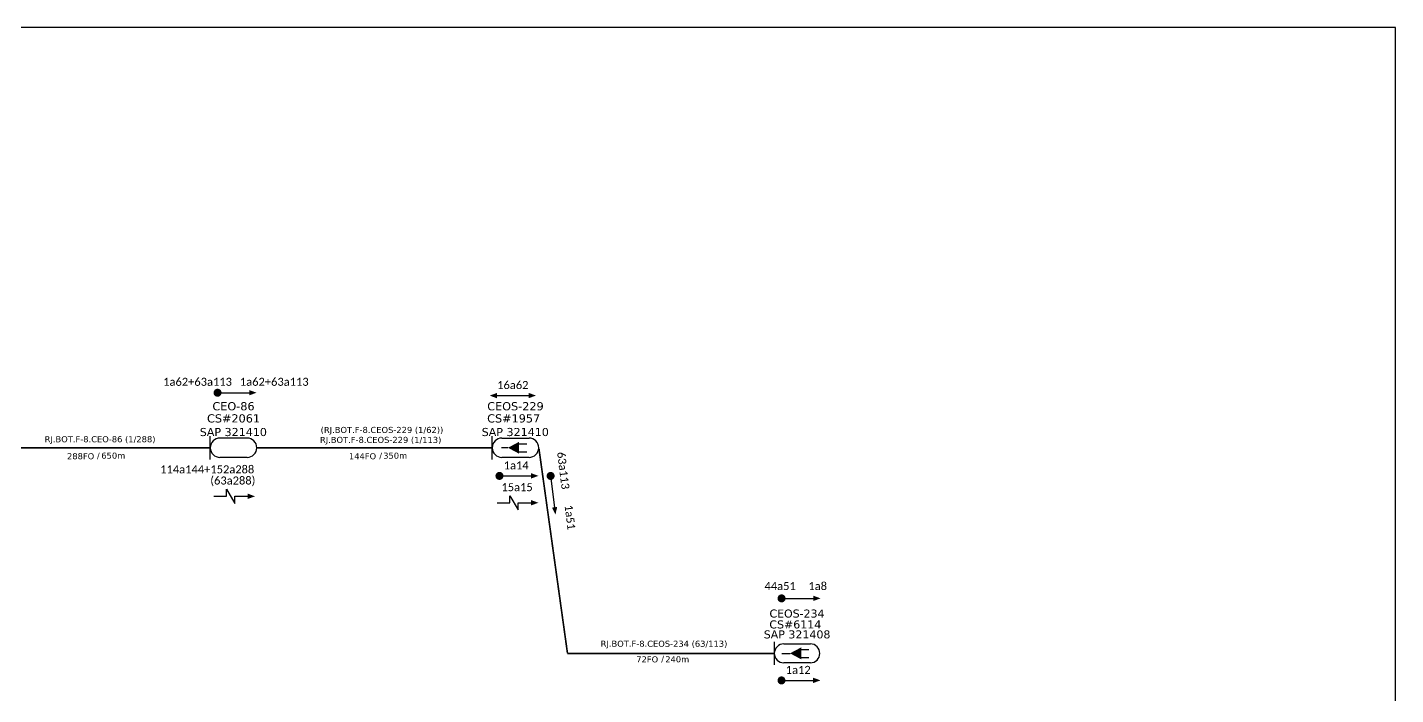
# Model space of a CAD drawing. Header units: metres. Extents: x -1286 to 457, y -500 to 94.
# Drawn here: x -903.6 to -445.1, y -129.5 to 94.2 of the extents above; entities that cross this region are included whole.
import ezdxf
from ezdxf.enums import TextEntityAlignment as Align

# ---------------------------------------------------------------- set-up
doc = ezdxf.new("R2010")
doc.units = ezdxf.units.M
for name, color, linetype in [('20.4-CEOS', 1, 'Continuous'), ('20.5-CABO AÉREO', 1, 'Continuous'), ('20.5-CEO', 1, 'Continuous'), ('SETA', 7, 'Continuous')]:
    doc.layers.add(name, color=color, linetype=linetype)
doc.layers.add('40.1-ETIQUETAS', color=1, linetype='Continuous', lineweight=20)
doc.styles.add('siredit', font='verdana.ttf')

msp = doc.modelspace()

# ---------------------------------------------------------------- linework, layer by layer
msp.add_lwpolyline([(-1286.07, -499.81), (-445.07, -499.81), (-445.07, 94.19), (-1286.07, 94.19)], close=True)
at = {"color": 7, "const_width": 1.34}
for points in [[(-840.56, -28.3, 1), (-839.22, -28.3, 1)], [(-746.08, -56.18, 1), (-744.74, -56.18, 1)], [(-728.35, -55.51, 1), (-728.18, -56.85, 1)], [(-651.54, -97.24, 1), (-650.19, -97.24, 1)], [(-651.56, -124.74, 1), (-650.22, -124.74, 1)]]:
    msp.add_lwpolyline(points, format="xyb", close=True, dxfattribs=at)
at = {"color": 7}
for points in [[(-836.9, -63.02), (-836.9, -60.64), (-834.06, -65.38), (-834.06, -63.02)], [(-741.94, -65.18), (-741.94, -62.81), (-739.11, -67.55), (-739.11, -65.18)]]:
    msp.add_lwpolyline(points, dxfattribs=at)
at = {"layer": '20.4-CEOS', "color": 7}
for p, q in [((-829.99, -43.49), (-839.08, -43.49)), ((-744.6, -43.49), (-735.51, -43.49)), ((-829.99, -49.98), (-839.08, -49.98)), ((-735.51, -49.98), (-744.6, -49.98))]:
    msp.add_line(p, q, dxfattribs=at)
for points in [[(-842.33, -50.65), (-842.33, -42.83)], [(-747.85, -50.65), (-747.85, -42.83)], [(-738.98, -45.45), (-736.22, -45.45)], [(-742.57, -46.74), (-744.75, -46.74)], [(-738.98, -48.15), (-736.22, -48.15)]]:
    msp.add_lwpolyline(points, dxfattribs=at)
msp.add_lwpolyline([(-742.57, -46.74, 0, 4, 0), (-738.81, -46.74, 4, 4, 0)], format="xyseb", dxfattribs=at)
at = {"layer": '20.4-CEOS', "color": 5}
msp.add_lwpolyline([(-648.04, -115.66, 0, 4, 0), (-644.29, -115.66, 4, 4, 0)], format="xyseb", dxfattribs=at)
for points in [[(-644.46, -114.38), (-641.69, -114.38)], [(-650.81, -115.66), (-648.04, -115.66)], [(-644.46, -117.07), (-641.69, -117.07)]]:
    msp.add_lwpolyline(points, dxfattribs=at)
at = {"layer": '20.4-CEOS', "color": 7}
for centre, start, end in [((-839.08, -46.74), 90, 270), ((-829.99, -46.74), 270, 90), ((-744.6, -46.74), 90, 270), ((-735.51, -46.74), 270, 90)]:
    msp.add_arc(centre, 3.24, start, end, dxfattribs=at)
at = {"layer": '20.5-CABO AÉREO', "color": 7, "ltscale": 50, "const_width": 0.542}
for points in [[(-732.18, -46.74), (-732.22, -46.74), (-722.61, -115.67)], [(-722.61, -115.67), (-653.3, -115.67)]]:
    msp.add_lwpolyline(points, dxfattribs=at)
at = {"layer": '20.5-CEO', "color": 5}
for p, q in [((-650.13, -112.5), (-641.22, -112.5)), ((-641.22, -118.85), (-650.13, -118.85))]:
    msp.add_line(p, q, dxfattribs=at)
msp.add_lwpolyline([(-653.3, -111.85), (-653.3, -119.5)], dxfattribs=at)
for centre, start, end in [((-650.13, -115.67), 90, 270), ((-641.22, -115.67), 270, 90)]:
    msp.add_arc(centre, 3.17, start, end, dxfattribs=at)
at = {"layer": '40.1-ETIQUETAS', "color": 7, "const_width": 0.542}
for points in [[(-921.27, -46.74), (-842.33, -46.74)], [(-826.79, -46.74), (-747.85, -46.74)]]:
    msp.add_lwpolyline(points, dxfattribs=at)
at = {"layer": 'SETA', "color": 7}
for points in [[(-839.89, -28.3), (-828.36, -28.3)], [(-746.24, -29.26), (-734.71, -29.26)], [(-745.41, -56.18), (-733.88, -56.18)], [(-728.26, -56.18), (-726.85, -67.63)], [(-841.18, -63.02), (-836.9, -63.02)], [(-834.06, -63.02), (-829.78, -63.02)], [(-746.23, -65.18), (-741.94, -65.18)], [(-739.11, -65.18), (-734.82, -65.18)], [(-650.86, -97.24), (-639.33, -97.24)], [(-650.89, -124.74), (-639.35, -124.74)]]:
    msp.add_lwpolyline(points, dxfattribs=at)
for points in [[(-829.28, -27.39), (-826.83, -28.29), (-829.28, -29.18)], [(-746.24, -28.36), (-748.7, -29.26), (-746.24, -30.15)], [(-735.64, -28.34), (-733.18, -29.24), (-735.64, -30.13)], [(-734.8, -55.27), (-732.34, -56.16), (-734.8, -57.06)], [(-829.78, -62.12), (-827.32, -63.02), (-829.78, -63.91)], [(-734.82, -64.28), (-732.37, -65.18), (-734.82, -66.07)], [(-726.06, -66.6), (-726.65, -69.14), (-727.84, -66.81)], [(-640.26, -96.33), (-637.8, -97.23), (-640.26, -98.12)], [(-640.28, -123.83), (-637.82, -124.72), (-640.28, -125.61)]]:
    msp.add_solid(points, dxfattribs=at)

# ---------------------------------------------------------------- texts
at = {"color": 7, "char_height": 2.6828, "width": 34.0167, "attachment_point": 5}
for s, insert in [('{\\fCalibri|b0|i0|c0|p34;1a62+63a113}', (-846.59, -24.64)), ('{\\fCalibri|b0|i0|c0|p34;1a62+63a113}', (-820.88, -24.64)), ('{\\fCalibri|b0|i0|c0|p34;\\C7;16a62}', (-740.93, -25.73)), ('{\\fCalibri|b0|i0|c0|p34;\\C7;114a144+152a288}', (-843.35, -53.99)), ('{\\fCalibri|b0|i0|c0|p34;\\C7;1a14}', (-739.81, -52.66)), ('{\\fCalibri|b0|i0|c0|p34;(63a288)}', (-834.77, -58.01)), ('{\\fCalibri|b0|i0|c0|p34;\\C7;15a15}', (-739.52, -59.97)), ('{\\fCalibri|b0|i0|c0|p34;\\C7;1a8}', (-638.76, -93.11)), ('{\\fCalibri|b0|i0|c0|p34;\\C7;44a51}', (-651.35, -93.11)), ('{\\fCalibri|b0|i0|c0|p34;\\C7;1a12}', (-645.29, -121.22))]:
    msp.add_mtext(s, dxfattribs=dict(at, insert=insert))
at = {"color": 7, "char_height": 2.6828, "width": 34.0167, "attachment_point": 5, "rotation": 277.0192}
for s, insert in [('{\\fCalibri|b0|i0|c0|p34;\\C7;63a113}', (-724.01, -54.39)), ('{\\fCalibri|b0|i0|c0|p34;\\C7;1a51}', (-721.77, -70.05))]:
    msp.add_mtext(s, dxfattribs=dict(at, insert=insert))
at = {"layer": '20.4-CEOS', "color": 7, "style": 'siredit'}
for s, height, p in [('CEO-86', 2.747, (-834.54, -32.82)), ('CEOS-229', 2.747, (-740.05, -32.82)), ('CS#2061', 2.747, (-834.54, -36.89)), ('CS#1957 ', 2.747, (-740.05, -36.89)), ('SAP 321410', 2.71, (-834.6, -41.46)), ('SAP 321410', 2.71, (-740.12, -41.46))]:
    msp.add_text(s, height=height, dxfattribs=at).set_placement(p, align=Align.MIDDLE_CENTER)
at = {"layer": '20.4-CEOS', "color": 5, "style": 'siredit'}
msp.add_text('CEOS-234', height=2.679, dxfattribs=at).set_placement((-645.7, -100.98), align=Align.TOP_CENTER)
at = {"layer": '20.5-CEO', "color": 5, "style": 'siredit'}
for s, p in [('CS#6114 ', (-645.67, -104.62)), ('SAP 321408', (-645.67, -107.96))]:
    msp.add_text(s, height=2.69, dxfattribs=at).set_placement(p, align=Align.TOP_CENTER)
at = {"layer": '40.1-ETIQUETAS', "color": 7, "style": 'siredit'}
for s, p in [('(RJ.BOT.F-8.CEOS-229 (1/62))', (-784.79, -40.76)), ('RJ.BOT.F-8.CEO-86 (1/288)', (-879.27, -43.88)), ('RJ.BOT.F-8.CEOS-229 (1/113) ', (-784.79, -44.1)), ('RJ.BOT.F-8.CEOS-234 (63/113)', (-690.27, -112.44))]:
    msp.add_text(s, height=2.0324, dxfattribs=at).set_placement(p, align=Align.MIDDLE_CENTER)
for s, height, p in [('288FO', 2.032, (-881.22, -49.57)), ('/', 2.03, (-879.38, -49.38)), ('144FO', 2.032, (-786.74, -49.57)), ('/', 2.03, (-784.77, -49.38)), ('72FO', 2.032, (-692.22, -117.68)), ('/', 2.03, (-690.25, -117.49))]:
    msp.add_text(s, height=height, dxfattribs=at).set_placement(p, align=Align.MIDDLE_RIGHT)
for s, p in [('650m', (-878.85, -49.38)), ('350m', (-784.37, -49.38)), ('240m', (-689.85, -117.66))]:
    msp.add_text(s, height=2.032, dxfattribs=at).set_placement(p, align=Align.MIDDLE_LEFT)

doc.saveas('drawing.dxf')
